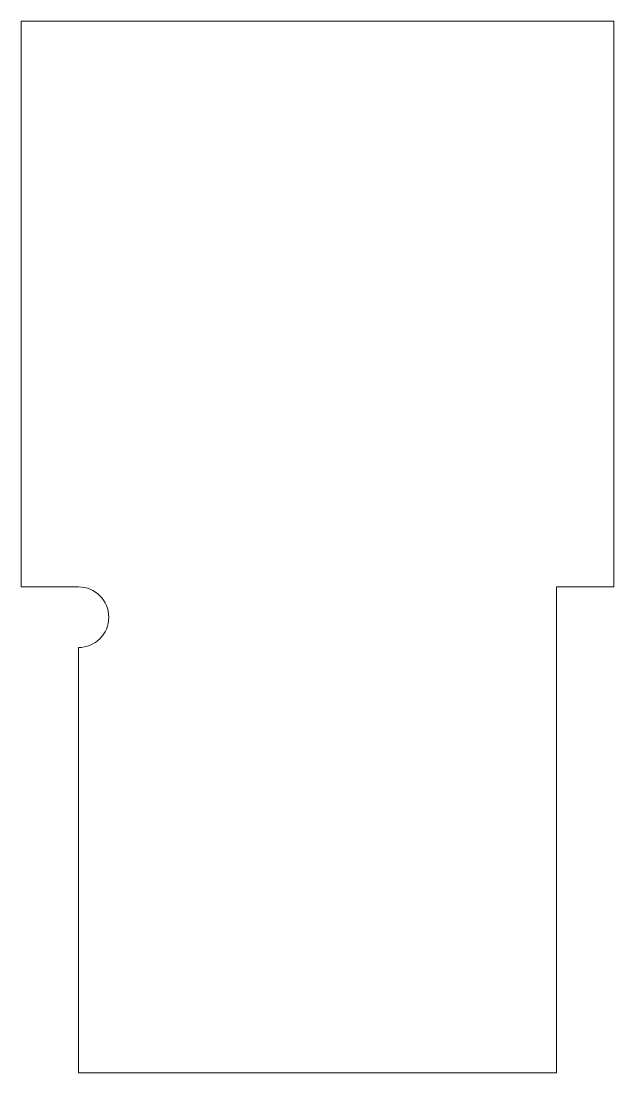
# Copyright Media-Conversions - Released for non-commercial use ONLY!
# Model space of a CAD drawing. Header units: millimetres. Extents: x 20.6 to 51.6, y 211.2 to 266.2.
import ezdxf

# ---------------------------------------------------------------- set-up
doc = ezdxf.new("R2010")
doc.units = ezdxf.units.MM
doc.layers.add('VISIBLE', color=7, linetype='Continuous', lineweight=0, true_color=0xffffff)

msp = doc.modelspace()

# ---------------------------------------------------------------- linework, layer by layer
at = {"layer": 'VISIBLE'}
for p, q in [((20.61, 266.164), (51.608, 266.164)), ((20.61, 236.573), (20.61, 266.164)), ((51.608, 236.573), (51.608, 266.164)), ((23.61, 236.573), (20.61, 236.573)), ((48.608, 211.152), (48.608, 236.573)), ((48.608, 236.573), (51.608, 236.573)), ((23.61, 211.152), (23.61, 233.398)), ((48.608, 211.152), (23.61, 211.152))]:
    msp.add_line(p, q, dxfattribs=at)
msp.add_arc((23.61, 234.985), 1.587, 270, 90, dxfattribs=at)

doc.saveas('drawing.dxf')
